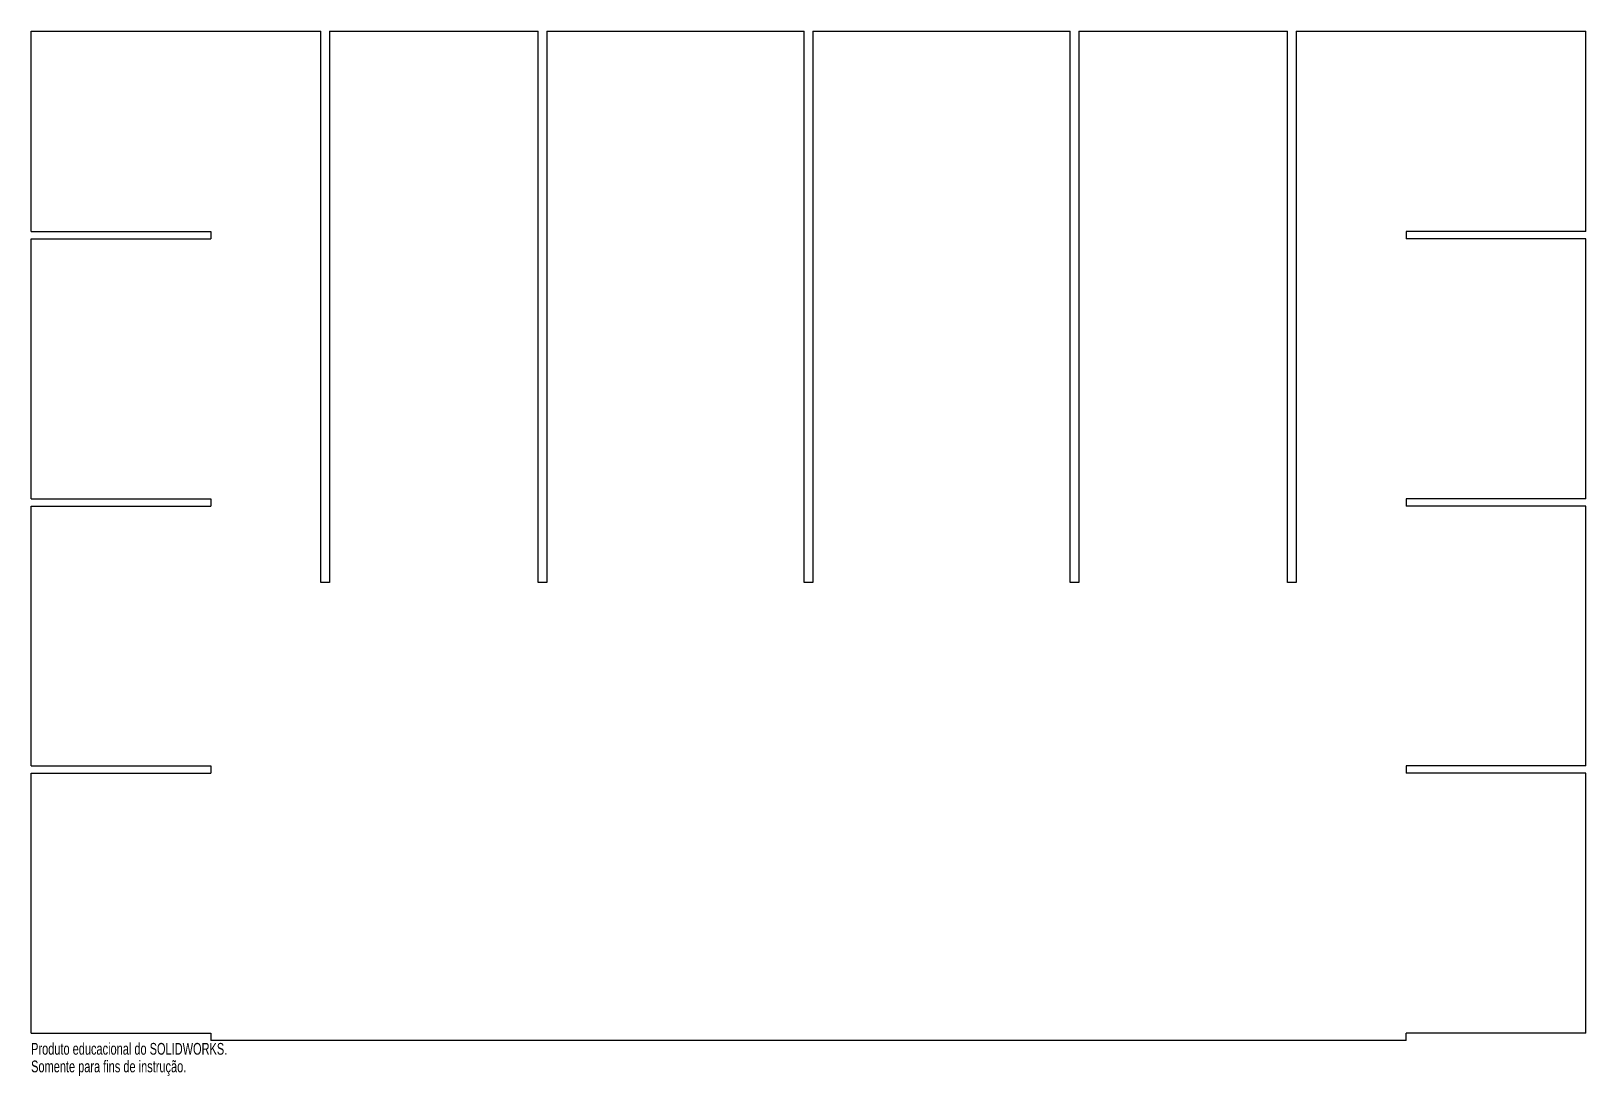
# Model space of a CAD drawing. Header units: millimetres. Extents: x -320 to 320, y -15 to 416.
import ezdxf

# ---------------------------------------------------------------- set-up
doc = ezdxf.new("R2010")
doc.units = ezdxf.units.MM
doc.styles.add('SLDTEXTSTYLE0', font='TXT', dxfattribs={"width": 0.7})

msp = doc.modelspace()

# ---------------------------------------------------------------- linework, layer by layer
at = {"color": 7, "linetype": 'Continuous', "lineweight": 25}
for p, q in [((-319.98, 415.57), (-200.72, 415.57)), ((-319.98, 333), (-319.98, 415.57)), ((-200.72, 188.61), (-200.72, 415.57)), ((-197.12, 415.57), (-111.3, 415.57)), ((-197.12, 415.57), (-197.12, 188.61)), ((-111.3, 188.61), (-111.3, 415.57)), ((-107.7, 415.57), (-1.8, 415.57)), ((-107.7, 415.57), (-107.7, 188.61)), ((-1.8, 188.61), (-1.8, 415.57)), ((1.8, 415.57), (107.7, 415.57)), ((1.8, 415.57), (1.8, 188.61)), ((107.7, 188.61), (107.7, 415.57)), ((111.3, 415.57), (197.12, 415.57)), ((111.3, 415.57), (111.3, 188.61)), ((197.12, 188.61), (197.12, 415.57)), ((200.72, 415.57), (319.98, 415.57)), ((200.72, 415.57), (200.72, 188.61)), ((319.98, 333), (319.98, 415.57)), ((-319.98, 333), (-245.98, 333)), ((-245.98, 333), (-245.98, 330)), ((245.98, 333), (245.98, 330)), ((319.98, 333), (245.98, 333)), ((-319.98, 330), (-245.98, 330)), ((-319.98, 223), (-319.98, 330)), ((319.98, 330), (245.98, 330)), ((319.98, 223), (319.98, 330)), ((-319.98, 223), (-245.98, 223)), ((-319.98, 220), (-245.98, 220)), ((-319.98, 113), (-319.98, 220)), ((-245.98, 223), (-245.98, 220)), ((245.98, 223), (245.98, 220)), ((319.98, 223), (245.98, 223)), ((319.98, 220), (245.98, 220)), ((319.98, 113), (319.98, 220)), ((-197.12, 188.61), (-200.72, 188.61)), ((-107.7, 188.61), (-111.3, 188.61)), ((1.8, 188.61), (-1.8, 188.61)), ((111.3, 188.61), (107.7, 188.61)), ((200.72, 188.61), (197.12, 188.61)), ((-319.98, 113), (-245.98, 113)), ((-319.98, 110), (-245.98, 110)), ((-319.98, 3), (-319.98, 110)), ((-245.98, 113), (-245.98, 110)), ((245.98, 113), (245.98, 110)), ((319.98, 113), (245.98, 113)), ((319.98, 110), (245.98, 110)), ((319.98, 3), (319.98, 110)), ((-319.98, 3), (-245.98, 3)), ((-245.98, 3), (-245.98, 0)), ((245.98, 0), (-245.98, 0)), ((245.98, 0), (245.98, 3)), ((319.98, 3), (245.98, 3))]:
    msp.add_line(p, q, dxfattribs=at)

# ---------------------------------------------------------------- texts
at = {"color": 7, "linetype": 'Continuous', "char_height": 4.8336, "attachment_point": 1, "style": 'SLDTEXTSTYLE0'}
for s, insert in [('Produto educacional do SOLIDWORKS.', (-319.98, -1.02)), ('Somente para fins de instrução.', (-319.98, -8.27))]:
    msp.add_mtext(s, dxfattribs=dict(at, insert=insert))

doc.saveas('drawing.dxf')
